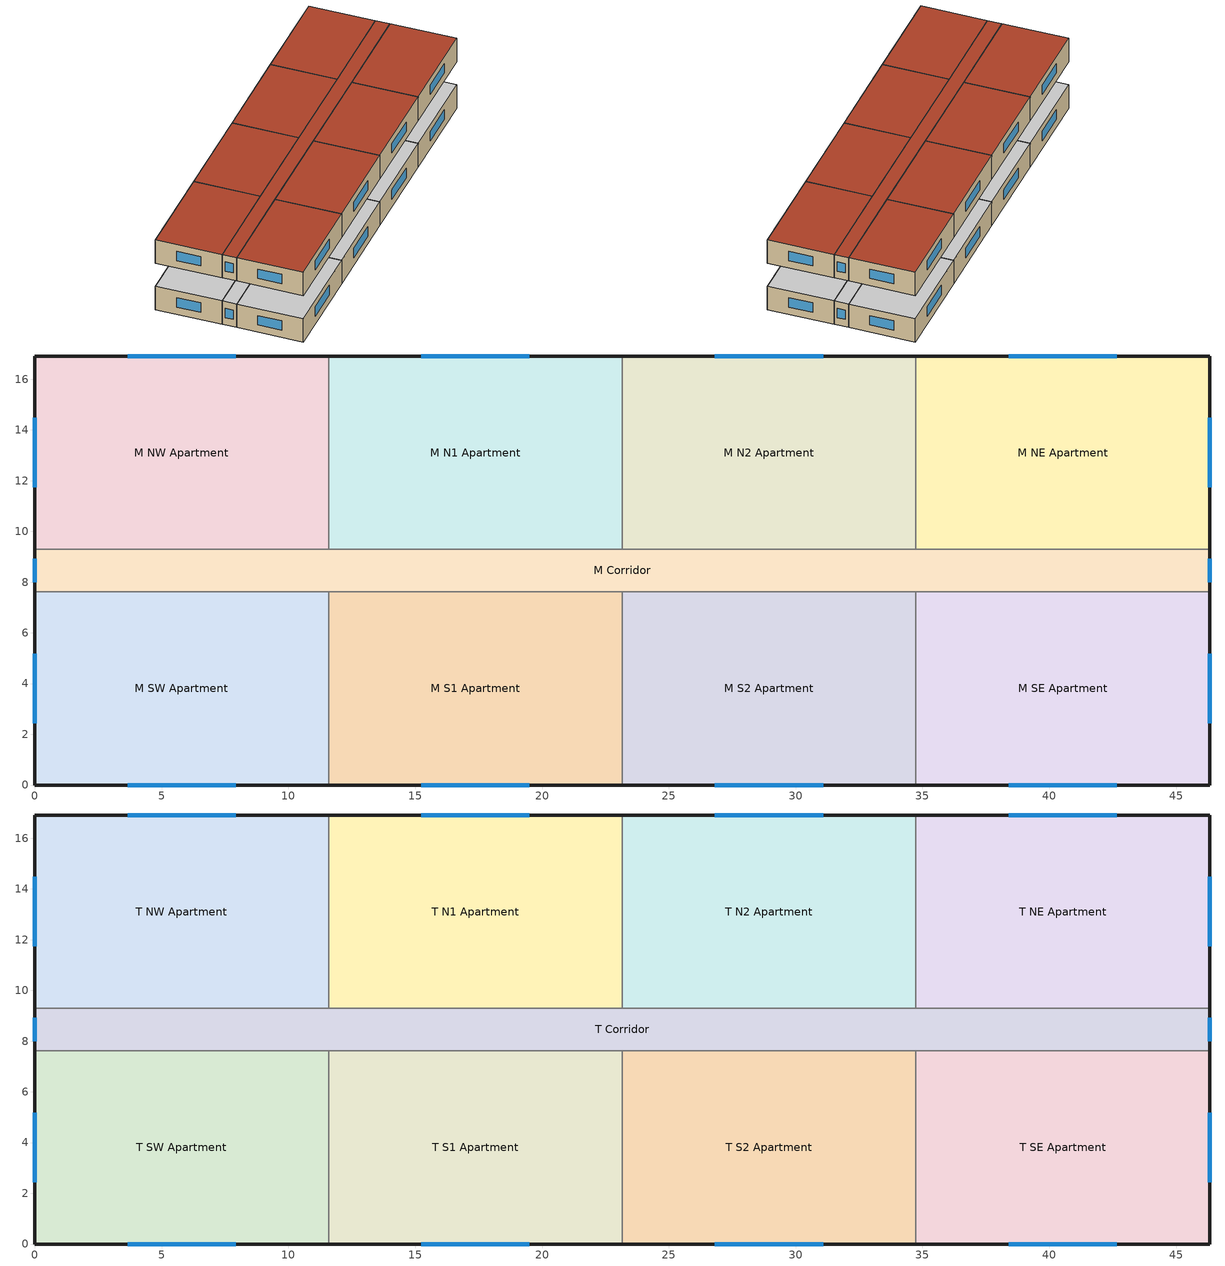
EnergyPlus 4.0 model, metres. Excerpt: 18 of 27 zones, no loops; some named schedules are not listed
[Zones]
M SW Apartment
 floor adiabatic (INT-FLOOR-TOPSIDE): 0,7.62 11.58,7.62 11.58,0 0,0 z3.05
 wall outside (ext-walls-steelframe-res): 0,7.62 0,0 11.58,0 z3.05:6.1
 wall to M Corridor (int-walls): 11.58,7.62 0,7.62 z3.05:6.1
 wall to M S1 Apartment (int-walls): 11.58,0 11.58,7.62 z3.05:6.1
 window (window-90.1-2004-res-oper): 0,5.18 0,2.44 / 3.66,0 7.92,0 z4:5.22
 ceiling adiabatic (INT-FLOOR-UNDERSIDE): 11.58,0 11.58,7.62 0,7.62 0,0 z6.1
M NW Apartment
 floor adiabatic (INT-FLOOR-TOPSIDE): 0,16.92 11.58,16.92 11.58,9.3 0,9.3 z3.05
 wall outside (ext-walls-steelframe-res): 11.58,16.92 0,16.92 0,9.3 z3.05:6.1
 wall to M Corridor (int-walls): 0,9.3 11.58,9.3 z3.05:6.1
 wall to M N1 Apartment (int-walls): 11.58,9.3 11.58,16.92 z3.05:6.1
 window (window-90.1-2004-res-oper): 7.92,16.92 3.66,16.92 / 0,14.48 0,11.73 z4:5.22
 ceiling adiabatic (INT-FLOOR-UNDERSIDE): 11.58,9.3 11.58,16.92 0,16.92 0,9.3 z6.1
M SE Apartment
 floor adiabatic (INT-FLOOR-TOPSIDE): 34.75,7.62 46.33,7.62 46.33,0 34.75,0 z3.05
 wall outside (ext-walls-steelframe-res): 34.75,0 46.33,0 46.33,7.62 z3.05:6.1
 wall to M Corridor (int-walls): 46.33,7.62 34.75,7.62 z3.05:6.1
 wall to M S2 Apartment (int-walls): 34.75,7.62 34.75,0 z3.05:6.1
 window (window-90.1-2004-res-oper): 46.33,2.44 46.33,5.18 / 38.4,0 42.67,0 z4:5.22
 ceiling adiabatic (INT-FLOOR-UNDERSIDE): 46.33,0 46.33,7.62 34.75,7.62 34.75,0 z6.1
M NE Apartment
 floor adiabatic (INT-FLOOR-TOPSIDE): 34.75,16.92 46.33,16.92 46.33,9.3 34.75,9.3 z3.05
 wall outside (ext-walls-steelframe-res): 46.33,9.3 46.33,16.92 34.75,16.92 z3.05:6.1
 wall to M Corridor (int-walls): 34.75,9.3 46.33,9.3 z3.05:6.1
 wall to M N2 Apartment (int-walls): 34.75,16.92 34.75,9.3 z3.05:6.1
 window (window-90.1-2004-res-oper): 42.67,16.92 38.4,16.92 / 46.33,11.73 46.33,14.48 z4:5.22
 ceiling adiabatic (INT-FLOOR-UNDERSIDE): 46.33,9.3 46.33,16.92 34.75,16.92 34.75,9.3 z6.1
M N1 Apartment
 floor adiabatic (INT-FLOOR-TOPSIDE): 11.58,16.92 23.16,16.92 23.16,9.3 11.58,9.3 z3.05
 wall outside (ext-walls-steelframe-res): 23.16,16.92 11.58,16.92 z3.05:6.1
 wall to M Corridor (int-walls): 11.58,9.3 23.16,9.3 z3.05:6.1
 wall to M N2 Apartment (int-walls): 23.16,9.3 23.16,16.92 z3.05:6.1
 window (window-90.1-2004-res-oper): 19.51,16.92 15.24,16.92 z4:5.22
 ceiling adiabatic (INT-FLOOR-UNDERSIDE): 23.16,9.3 23.16,16.92 11.58,16.92 11.58,9.3 z6.1
M N2 Apartment
 floor adiabatic (INT-FLOOR-TOPSIDE): 23.16,16.92 34.75,16.92 34.75,9.3 23.16,9.3 z3.05
 wall outside (ext-walls-steelframe-res): 34.75,16.92 23.16,16.92 z3.05:6.1
 wall to M Corridor (int-walls): 23.16,9.3 34.75,9.3 z3.05:6.1
 window (window-90.1-2004-res-oper): 31.09,16.92 26.82,16.92 z4:5.22
 ceiling adiabatic (INT-FLOOR-UNDERSIDE): 34.75,9.3 34.75,16.92 23.16,16.92 23.16,9.3 z6.1
M S1 Apartment
 floor adiabatic (INT-FLOOR-TOPSIDE): 11.58,7.62 23.16,7.62 23.16,0 11.58,0 z3.05
 wall outside (ext-walls-steelframe-res): 11.58,0 23.16,0 z3.05:6.1
 wall to M Corridor (int-walls): 23.16,7.62 11.58,7.62 z3.05:6.1
 wall to M S2 Apartment (int-walls): 23.16,0 23.16,7.62 z3.05:6.1
 window (window-90.1-2004-res-oper): 15.24,0 19.51,0 z4:5.22
 ceiling adiabatic (INT-FLOOR-UNDERSIDE): 23.16,0 23.16,7.62 11.58,7.62 11.58,0 z6.1
M S2 Apartment
 floor adiabatic (INT-FLOOR-TOPSIDE): 23.16,7.62 34.75,7.62 34.75,0 23.16,0 z3.05
 wall outside (ext-walls-steelframe-res): 23.16,0 34.75,0 z3.05:6.1
 wall to M Corridor (int-walls): 34.75,7.62 23.16,7.62 z3.05:6.1
 window (window-90.1-2004-res-oper): 26.82,0 31.09,0 z4:5.22
 ceiling adiabatic (INT-FLOOR-UNDERSIDE): 34.75,0 34.75,7.62 23.16,7.62 23.16,0 z6.1
M Corridor
 floor adiabatic (INT-FLOOR-TOPSIDE): 0,9.3 46.33,9.3 46.33,7.62 0,7.62 z3.05
 wall outside (ext-walls-steelframe-res): 0,9.3 0,7.62 / 46.33,7.62 46.33,9.3 z3.05:6.1
 window (window-90.1-2004-res-oper): 0,8.91 0,8 / 46.33,8 46.33,8.91 z4:5.22
 ceiling adiabatic (INT-FLOOR-UNDERSIDE): 46.33,7.62 46.33,9.3 0,9.3 0,7.62 z6.1
T SW Apartment
 floor adiabatic (INT-FLOOR-TOPSIDE): 0,7.62 11.58,7.62 11.58,0 0,0 z9.14
 wall outside (ext-walls-steelframe-res): 0,7.62 0,0 11.58,0 z9.14:12.19
 wall to T Corridor (int-walls): 11.58,7.62 0,7.62 z9.14:12.19
 wall to T S1 Apartment (int-walls): 11.58,0 11.58,7.62 z9.14:12.19
 window (window-90.1-2004-res-oper): 0,5.18 0,2.44 / 3.66,0 7.92,0 z10.1:11.32
 roof outside (roof-IEAD-res): 11.58,0 11.58,7.62 0,7.62 0,0 z12.19
T NW Apartment
 floor adiabatic (INT-FLOOR-TOPSIDE): 0,16.92 11.58,16.92 11.58,9.3 0,9.3 z9.14
 wall outside (ext-walls-steelframe-res): 11.58,16.92 0,16.92 0,9.3 z9.14:12.19
 wall to T Corridor (int-walls): 0,9.3 11.58,9.3 z9.14:12.19
 wall to T N1 Apartment (int-walls): 11.58,9.3 11.58,16.92 z9.14:12.19
 window (window-90.1-2004-res-oper): 7.92,16.92 3.66,16.92 / 0,14.48 0,11.73 z10.1:11.32
 roof outside (roof-IEAD-res): 11.58,9.3 11.58,16.92 0,16.92 0,9.3 z12.19
T SE Apartment
 floor adiabatic (INT-FLOOR-TOPSIDE): 34.75,7.62 46.33,7.62 46.33,0 34.75,0 z9.14
 wall outside (ext-walls-steelframe-res): 34.75,0 46.33,0 46.33,7.62 z9.14:12.19
 wall to T Corridor (int-walls): 46.33,7.62 34.75,7.62 z9.14:12.19
 wall to T S2 Apartment (int-walls): 34.75,7.62 34.75,0 z9.14:12.19
 window (window-90.1-2004-res-oper): 46.33,2.44 46.33,5.18 / 38.4,0 42.67,0 z10.1:11.32
 roof outside (roof-IEAD-res): 46.33,0 46.33,7.62 34.75,7.62 34.75,0 z12.19
T NE Apartment
 floor adiabatic (INT-FLOOR-TOPSIDE): 34.75,16.92 46.33,16.92 46.33,9.3 34.75,9.3 z9.14
 wall outside (ext-walls-steelframe-res): 46.33,9.3 46.33,16.92 34.75,16.92 z9.14:12.19
 wall to T Corridor (int-walls): 34.75,9.3 46.33,9.3 z9.14:12.19
 wall to T N2 Apartment (int-walls): 34.75,16.92 34.75,9.3 z9.14:12.19
 window (window-90.1-2004-res-oper): 42.67,16.92 38.4,16.92 / 46.33,11.73 46.33,14.48 z10.1:11.32
 roof outside (roof-IEAD-res): 46.33,9.3 46.33,16.92 34.75,16.92 34.75,9.3 z12.19
T N1 Apartment
 floor adiabatic (INT-FLOOR-TOPSIDE): 11.58,16.92 23.16,16.92 23.16,9.3 11.58,9.3 z9.14
 wall outside (ext-walls-steelframe-res): 23.16,16.92 11.58,16.92 z9.14:12.19
 wall to T Corridor (int-walls): 11.58,9.3 23.16,9.3 z9.14:12.19
 wall to T N2 Apartment (int-walls): 23.16,9.3 23.16,16.92 z9.14:12.19
 window (window-90.1-2004-res-oper): 19.51,16.92 15.24,16.92 z10.1:11.32
 roof outside (roof-IEAD-res): 23.16,9.3 23.16,16.92 11.58,16.92 11.58,9.3 z12.19
T N2 Apartment
 floor adiabatic (INT-FLOOR-TOPSIDE): 23.16,16.92 34.75,16.92 34.75,9.3 23.16,9.3 z9.14
 wall outside (ext-walls-steelframe-res): 34.75,16.92 23.16,16.92 z9.14:12.19
 wall to T Corridor (int-walls): 23.16,9.3 34.75,9.3 z9.14:12.19
 window (window-90.1-2004-res-oper): 31.09,16.92 26.82,16.92 z10.1:11.32
 roof outside (roof-IEAD-res): 34.75,9.3 34.75,16.92 23.16,16.92 23.16,9.3 z12.19
T S1 Apartment
 floor adiabatic (INT-FLOOR-TOPSIDE): 11.58,7.62 23.16,7.62 23.16,0 11.58,0 z9.14
 wall outside (ext-walls-steelframe-res): 11.58,0 23.16,0 z9.14:12.19
 wall to T Corridor (int-walls): 23.16,7.62 11.58,7.62 z9.14:12.19
 wall to T S2 Apartment (int-walls): 23.16,0 23.16,7.62 z9.14:12.19
 window (window-90.1-2004-res-oper): 15.24,0 19.51,0 z10.1:11.32
 roof outside (roof-IEAD-res): 23.16,0 23.16,7.62 11.58,7.62 11.58,0 z12.19
T S2 Apartment
 floor adiabatic (INT-FLOOR-TOPSIDE): 23.16,7.62 34.75,7.62 34.75,0 23.16,0 z9.14
 wall outside (ext-walls-steelframe-res): 23.16,0 34.75,0 z9.14:12.19
 wall to T Corridor (int-walls): 34.75,7.62 23.16,7.62 z9.14:12.19
 window (window-90.1-2004-res-oper): 26.82,0 31.09,0 z10.1:11.32
 roof outside (roof-IEAD-res): 34.75,0 34.75,7.62 23.16,7.62 23.16,0 z12.19
T Corridor
 floor adiabatic (INT-FLOOR-TOPSIDE): 0,9.3 46.33,9.3 46.33,7.62 0,7.62 z9.14
 wall outside (ext-walls-steelframe-res): 0,9.3 0,7.62 / 46.33,7.62 46.33,9.3 z9.14:12.19
 window (window-90.1-2004-res-oper): 0,8.91 0,8 / 46.33,8 46.33,8.91 z10.1:11.32
 roof outside (roof-IEAD-res): 46.33,7.62 46.33,9.3 0,9.3 0,7.62 z12.19
[Site:Location]
USA CA-LOS ANGELES: Latitude {deg}=33.92; Longitude {deg}=-118.4; Time Zone {hr}=-8; Elevation {m}=32
[SizingPeriod:DesignDay] Barometric Pressure {Pa}=100941; Rain {0-no,1-yes}=0; Snow on ground {0-no,1-yes}=0; Day of Month=21; Daylight Savings Time Indicator=0; Humidity Indicating Type=WetBulb
Name | Maximum Dry-Bulb Temperature {C} | Daily Temp Range {C} | Humidity Indicating Conditions at Maximum Dry-Bulb | Wind Speed {m/s} design conditions vs. traditional 6.71 m/s (15 mph) | Wind Direction {Degrees; N=0, S=180} | Clearness {0.0 to 1.1} | Month | Day Type | Wind Speed {m/s} design conditions vs. traditional 3.35 m/s (7mph)
LOS_ANGELES Ann Htg 99.6% Condns DB | 6.6 | 0 | 6.6 | 2.5 | 80 | 0 | 1 | WinterDesignDay
LOS_ANGELES Ann Clg .4% Condns WB=>MDB | 25.5 | 6 | 21.1 |  | 250 | 1 | 8 | SummerDesignDay | 4.2
[Site:GroundTemperature:BuildingSurface]
20.133, 20.114, 20.098, 20.195, 20.555, 20.958, 22.367, 22.7, 22.775, 21.957, 20.592, 20.216
[Site:WaterMainsTemperature]
Calculation Method=CORRELATION; Annual Average Outdoor Air Temperature {C}=16.64; Maximum Difference In Monthly Average Outdoor Air Temperatures {deltaC}=6.8
[Building]
Benchmark Midrise Apartment New V1.2_4.0: North Axis=0; Terrain=City; Loads Convergence Tolerance Value=0.04; Temperature Convergence Tolerance Value=0.2; Solar Distribution=FullInteriorAndExterior; Maximum Number of Warmup Days=25
[Construction]
ext-walls-steelframe-res: Wood Siding, Steel Frame Res Wall Insulation, 1/2IN Gypsum
roof-IEAD-res: Roof Membrane, IEAD Res Roof Insulation, Metal Decking
int-walls: 1/2IN Gypsum, 1/2IN Gypsum
INT-FLOOR-TOPSIDE: MAT-CC05 4 HW CONCRETE, CP02 CARPET PAD
INT-FLOOR-UNDERSIDE: CP02 CARPET PAD, MAT-CC05 4 HW CONCRETE
window-90.1-2004-res-oper: ASHRAE Res Operable Assembly Window
InteriorFurnishings: Std Wood 6inch
[Material] Thermal Absorptance=0.9
Name | Roughness | Thickness {m} | Conductivity {W/m-K} | Density {kg/m3} | Specific Heat {J/kg-K} | Solar Absorptance | Visible Absorptance | Density | Specific Heat
Steel Frame Res Wall Insulation | MediumRough | 0.0870565 | 0.049 | 265 | 836.8 | 0.7 | 0.7
IEAD Res Roof Insulation | MediumRough | 0.124663 | 0.049 |  |  | 0.7 | 0.7 | 265 | 836.8
Wood Siding | MediumSmooth | 0.01 | 0.11 | 544.62 | 1210 | 0.78 | 0.78
1/2IN Gypsum | Smooth | 0.0127 | 0.16 | 784.9 | 830 | 0.92 | 0.92
Roof Membrane | VeryRough | 0.0095 | 0.16 | 1121.29 | 1460 | 0.7 | 0.7
Metal Decking | MediumSmooth | 0.0015 | 45.006 | 7680 | 418.4 | 0.7 | 0.3
MAT-CC05 4 HW CONCRETE | Rough | 0.1016 | 1.311 | 2240 | 836.8 | 0.7 | 0.7
Std Wood 6inch | MediumSmooth | 0.15 | 0.12 | 540 | 1210 | 0.7 | 0.7
[Material:NoMass]
CP02 CARPET PAD: Roughness=VeryRough; Thermal Resistance {(m2-K)/W}=0.2165; Thermal Absorptance=0.9; Solar Absorptance=0.7; Visible Absorptance=0.8
[WindowMaterial:SimpleGlazingSystem]
ASHRAE Res Operable Assembly Window: U-Factor=3.80426; Solar Heat Gain Coefficient=0.39
[Zone] Type=1; Ceiling Height=-9999; Part of Total Floor Area=Yes
Name | Multiplier | Volume
M SW Apartment; M NW Apartment; M SE Apartment; M NE Apartment; M N1 Apartment; M N2 Apartment; M S1 Apartment; M S2 Apartment | 2 | 268.964
T SW Apartment; T NW Apartment; T SE Apartment; T NE Apartment; T N1 Apartment; T N2 Apartment; T S1 Apartment; T S2 Apartment | 1 | 268.964
T Corridor | 1 | 236.687
M Corridor | 2 | 236.687
[People] Schedule=APT_OCC_SCH; Number of People Calculation Method=People; Number of People=2.5; Fraction Radiant=0.3; User Specified Sensible Fraction=AUTOCALCULATE; Activity Level Schedule=ACTIVITY_SCH; Enable ASHRAE 55 Comfort Warnings=No; MRT Calculation=ZoneAveraged; Work Efficiency Schedule=WORK_EFF_SCH; Clothing Schedule=CLOTHING_SCH; Air Velocity Schedule=AIR_VELO_SCH; Thermal Comfort Report=FANGER
Name | Zone
M SW Apartment People | M SW Apartment
M NW Apartment People | M NW Apartment
M SE Apartment People | M SE Apartment
M NE Apartment People | M NE Apartment
M N1 Apartment People | M N1 Apartment
M N2 Apartment People | M N2 Apartment
M S1 Apartment People | M S1 Apartment
M S2 Apartment People | M S2 Apartment
T SW Apartment People | T SW Apartment
T NW Apartment People | T NW Apartment
T SE Apartment People | T SE Apartment
T NE Apartment People | T NE Apartment
T N1 Apartment People | T N1 Apartment
T N2 Apartment People | T N2 Apartment
T S1 Apartment People | T S1 Apartment
T S2 Apartment People | T S2 Apartment
[Lights] Design Level Calculation Method=Watts/Area; Return Air Fraction=0; Fraction Radiant=0.7; Fraction Visible=0.2; Fraction Replaceable=1; Return Air Fraction is Calculated from Plenum Temperature=No
Name | Zone | Schedule | Watts per Zone Area {W/m2}
M Corridor_Lights | M Corridor | COR_LIGHT_SCH | 5.38
T Corridor_Lights | T Corridor | COR_LIGHT_SCH | 5.38
M SW Apartment_Lights | M SW Apartment | APT_LIGHT_SCH | 3.88
M NW Apartment_Lights | M NW Apartment | APT_LIGHT_SCH | 3.88
M SE Apartment_Lights | M SE Apartment | APT_LIGHT_SCH | 3.88
M NE Apartment_Lights | M NE Apartment | APT_LIGHT_SCH | 3.88
M N1 Apartment_Lights | M N1 Apartment | APT_LIGHT_SCH | 3.88
M N2 Apartment_Lights | M N2 Apartment | APT_LIGHT_SCH | 3.88
M S1 Apartment_Lights | M S1 Apartment | APT_LIGHT_SCH | 3.88
M S2 Apartment_Lights | M S2 Apartment | APT_LIGHT_SCH | 3.88
T SW Apartment_Lights | T SW Apartment | APT_LIGHT_SCH | 3.88
T NW Apartment_Lights | T NW Apartment | APT_LIGHT_SCH | 3.88
T SE Apartment_Lights | T SE Apartment | APT_LIGHT_SCH | 3.88
T NE Apartment_Lights | T NE Apartment | APT_LIGHT_SCH | 3.88
T N1 Apartment_Lights | T N1 Apartment | APT_LIGHT_SCH | 3.88
T N2 Apartment_Lights | T N2 Apartment | APT_LIGHT_SCH | 3.88
T S1 Apartment_Lights | T S1 Apartment | APT_LIGHT_SCH | 3.88
T S2 Apartment_Lights | T S2 Apartment | APT_LIGHT_SCH | 3.88
[ElectricEquipment] Schedule=APT_EQP_SCH; Design Level Calculation Method=Watts/Area; Watts per Zone Floor Area {W/m2}=5.38; Fraction Latent=0; Fraction Radiant=0.5; Fraction Lost=0
Name | Zone
M SW Apartment_PlugMisc_Equip | M SW Apartment
M NW Apartment_PlugMisc_Equip | M NW Apartment
M SE Apartment_PlugMisc_Equip | M SE Apartment
M NE Apartment_PlugMisc_Equip | M NE Apartment
M N1 Apartment_PlugMisc_Equip | M N1 Apartment
M N2 Apartment_PlugMisc_Equip | M N2 Apartment
M S1 Apartment_PlugMisc_Equip | M S1 Apartment
M S2 Apartment_PlugMisc_Equip | M S2 Apartment
T SW Apartment_PlugMisc_Equip | T SW Apartment
T NW Apartment_PlugMisc_Equip | T NW Apartment
T SE Apartment_PlugMisc_Equip | T SE Apartment
T NE Apartment_PlugMisc_Equip | T NE Apartment
T N1 Apartment_PlugMisc_Equip | T N1 Apartment
T N2 Apartment_PlugMisc_Equip | T N2 Apartment
T S1 Apartment_PlugMisc_Equip | T S1 Apartment
T S2 Apartment_PlugMisc_Equip | T S2 Apartment
[Exterior:Lights]
Exterior Facade Lighting: Schedule=ALWAYS_ON; Design Level [W]=1070; Control Option=AstronomicalClock
[ZoneInfiltration:DesignFlowRate] Schedule=INFIL_SCH; Design Volume Flow Rate Calculation Method=Flow/ExteriorArea; Flow per Exterior Surface Area {m3/s/m2}=0.000302; Constant Term Coefficient=1; Temperature Term Coefficient=0; Velocity Term Coefficient=0; Velocity Squared Term Coefficient=0
Name | Zone
M Corridor_Infiltration | M Corridor
T Corridor_Infiltration | T Corridor
M SW Apartment_Infiltration | M SW Apartment
M NW Apartment_Infiltration | M NW Apartment
M SE Apartment_Infiltration | M SE Apartment
M NE Apartment_Infiltration | M NE Apartment
M N1 Apartment_Infiltration | M N1 Apartment
M N2 Apartment_Infiltration | M N2 Apartment
M S1 Apartment_Infiltration | M S1 Apartment
M S2 Apartment_Infiltration | M S2 Apartment
T SW Apartment_Infiltration | T SW Apartment
T NW Apartment_Infiltration | T NW Apartment
T SE Apartment_Infiltration | T SE Apartment
T NE Apartment_Infiltration | T NE Apartment
T N1 Apartment_Infiltration | T N1 Apartment
T N2 Apartment_Infiltration | T N2 Apartment
T S1 Apartment_Infiltration | T S1 Apartment
T S2 Apartment_Infiltration | T S2 Apartment
[InternalMass] Construction=InteriorFurnishings
Name | Zone | Surface Area
M Corridor Internal Mass | M Corridor | 155.3169
T Corridor Internal Mass | T Corridor | 155.3169
M SW Apartment Internal Mass | M SW Apartment | 176.4974
M NW Apartment Internal Mass | M NW Apartment | 176.4974
M SE Apartment Internal Mass | M SE Apartment | 176.4974
M NE Apartment Internal Mass | M NE Apartment | 176.4974
M N1 Apartment Internal Mass | M N1 Apartment | 176.4974
M N2 Apartment Internal Mass | M N2 Apartment | 176.4974
M S1 Apartment Internal Mass | M S1 Apartment | 176.4974
M S2 Apartment Internal Mass | M S2 Apartment | 176.4974
T SW Apartment Internal Mass | T SW Apartment | 176.4974
T NW Apartment Internal Mass | T NW Apartment | 176.4974
T SE Apartment Internal Mass | T SE Apartment | 176.4974
T NE Apartment Internal Mass | T NE Apartment | 176.4974
T N1 Apartment Internal Mass | T N1 Apartment | 176.4974
T N2 Apartment Internal Mass | T N2 Apartment | 176.4974
T S1 Apartment Internal Mass | T S1 Apartment | 176.4974
T S2 Apartment Internal Mass | T S2 Apartment | 176.4974
[Zone equipment]
M Corridor: M Corridor Unit Heater
T Corridor: T Corridor Unit Heater
[Sizing:Zone] Zone Cooling Design Supply Air Temperature {C}=11.1; Zone Heating Design Supply Air Temperature {C}=40; Zone Cooling Design Supply Air Humidity Ratio {kg-H20/kg-air}=0.0085; Zone Heating Design Supply Air Humidity Ratio {kg-H20/kg-air}=0.008; Outdoor Air Method=Flow/Zone; Outside Air Flow per Person {(m3/s)/person}=0; Outside Air Flow per Zone Floor Area {(m3/s)/m2}=0; Outside Air Flow per Zone {m3/s}=0; Cooling Design Air Flow Method {Flow/Zone | DesignDay | DesignDayWithLimit}=DesignDayWithLimit; Cooling Minimum Air Flow=0; Cooling Minimum Air Flow Fraction=0; Heating Design Air Flow Method {Flow/Zone | DesignDay}=DesignDay; Heating Design Air Flow Rate=0
M Corridor; T Corridor
[ZoneControl:Thermostat] Control Type Schedule=Dual Zone Control Type Sched
Name | Zone | Control 1
M Corridor Thermostat | M Corridor | M Corridor DualSPSched
T Corridor Thermostat | T Corridor | T Corridor DualSPSched
[ThermostatSetpoint:DualSetpoint] Heating Setpoint Temperature Schedule=UnitHeater_HtgSP_Sch; Cooling Setpoint Temperature Schedule=UnitHeater_ClgSP_Sch
M Corridor DualSPSched; T Corridor DualSPSched
[Schedule:Compact]
APT_OCC_SCH: Through: 12/31, For: AllDays, Until: 7:00, 1, Until: 8:00, 0.85, Until: 9:00, 0.39, Until: 16:00, 0.25, Until: 17:00, 0.3, Until: 18:00, 0.52, Until: 21:00, 0.87, Until: 24:00, 1
COR_LIGHT_SCH: Through: 12/31, For: AllDays, Until: 24:00, 1
ACTIVITY_SCH: Through: 12/31, For: AllDays, Until: 24:00, 120
WORK_EFF_SCH: Through: 12/31, For: AllDays, Until: 24:00, 0
AIR_VELO_SCH: Through: 12/31, For: AllDays, Until: 24:00, 0.2
CLOTHING_SCH: Through: 04/30, For: AllDays, Until: 24:00, 1, Through: 09/30, For: AllDays, Until: 24:00, 0.5, Through: 12/31, For: AllDays, Until: 24:00, 1
